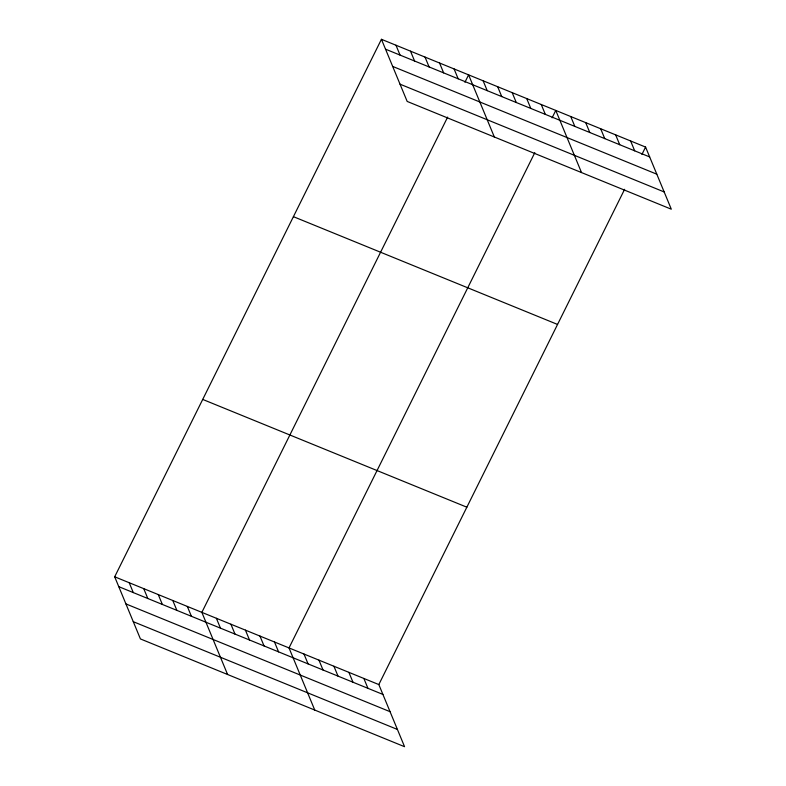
<?xml version="1.0" encoding="UTF-8"?>
<svg xmlns="http://www.w3.org/2000/svg" width="786" height="786" viewBox="0 0 786 786"><rect width="100%" height="100%" fill="white"/><g stroke="black" fill="none" stroke-linecap="round" stroke-linejoin="round"><path stroke-width="1.18" d="M114.687 576.796L378.823 684.567L404.564 746.7L140.419 638.93L114.687 576.796L381.436 39.3L645.581 147.07L671.313 209.204L407.177 101.433L381.436 39.3M447.647 117.094L201.855 612.363L227.586 674.496M464.939 82.255L468.603 74.867L494.345 137M534.814 152.661L289.012 647.929L314.754 710.063M552.106 117.821L555.771 110.423L581.512 172.556M378.823 684.567L624.624 189.298M641.916 154.459L645.581 147.07M385.523 49.164L649.668 156.935M392.666 66.417L656.811 174.187M400.035 84.181L664.17 191.951M293.414 216.671L557.549 324.441M202.709 399.426L466.855 507.196M118.774 586.661L382.91 694.431M125.917 603.913L390.053 711.684M133.276 621.687L397.411 729.447M630.608 140.959L634.695 150.824M615.644 134.858L619.732 144.722M600.671 128.747L604.758 138.611M585.708 122.645L589.795 132.51M570.744 116.534L574.831 126.399M541.24 104.499L545.327 114.363M526.718 98.574L530.805 108.439M512.187 92.65L516.274 102.514M497.666 86.715L501.743 96.58M483.135 80.791L487.222 90.655M454.082 68.932L458.169 78.806M439.551 63.008L443.638 72.872M425.02 57.083L429.107 66.948M410.498 51.159L414.586 61.023M395.967 45.224L400.054 55.089M363.859 678.456L367.946 688.33M348.886 672.354L352.973 682.219M333.922 666.243L338.009 676.107M318.949 660.142L323.036 670.006M303.986 654.031L308.073 663.895M274.491 641.995L278.578 651.859M259.96 636.071L264.047 645.935M245.429 630.146L249.516 640.01M230.907 624.212L234.994 634.086M216.376 618.287L220.463 628.152M187.323 606.438L191.411 616.303M172.792 600.504L176.879 610.368M158.271 594.58L162.358 604.444M143.74 588.655L147.827 598.519M129.209 582.721L133.296 592.595"/></g></svg>
